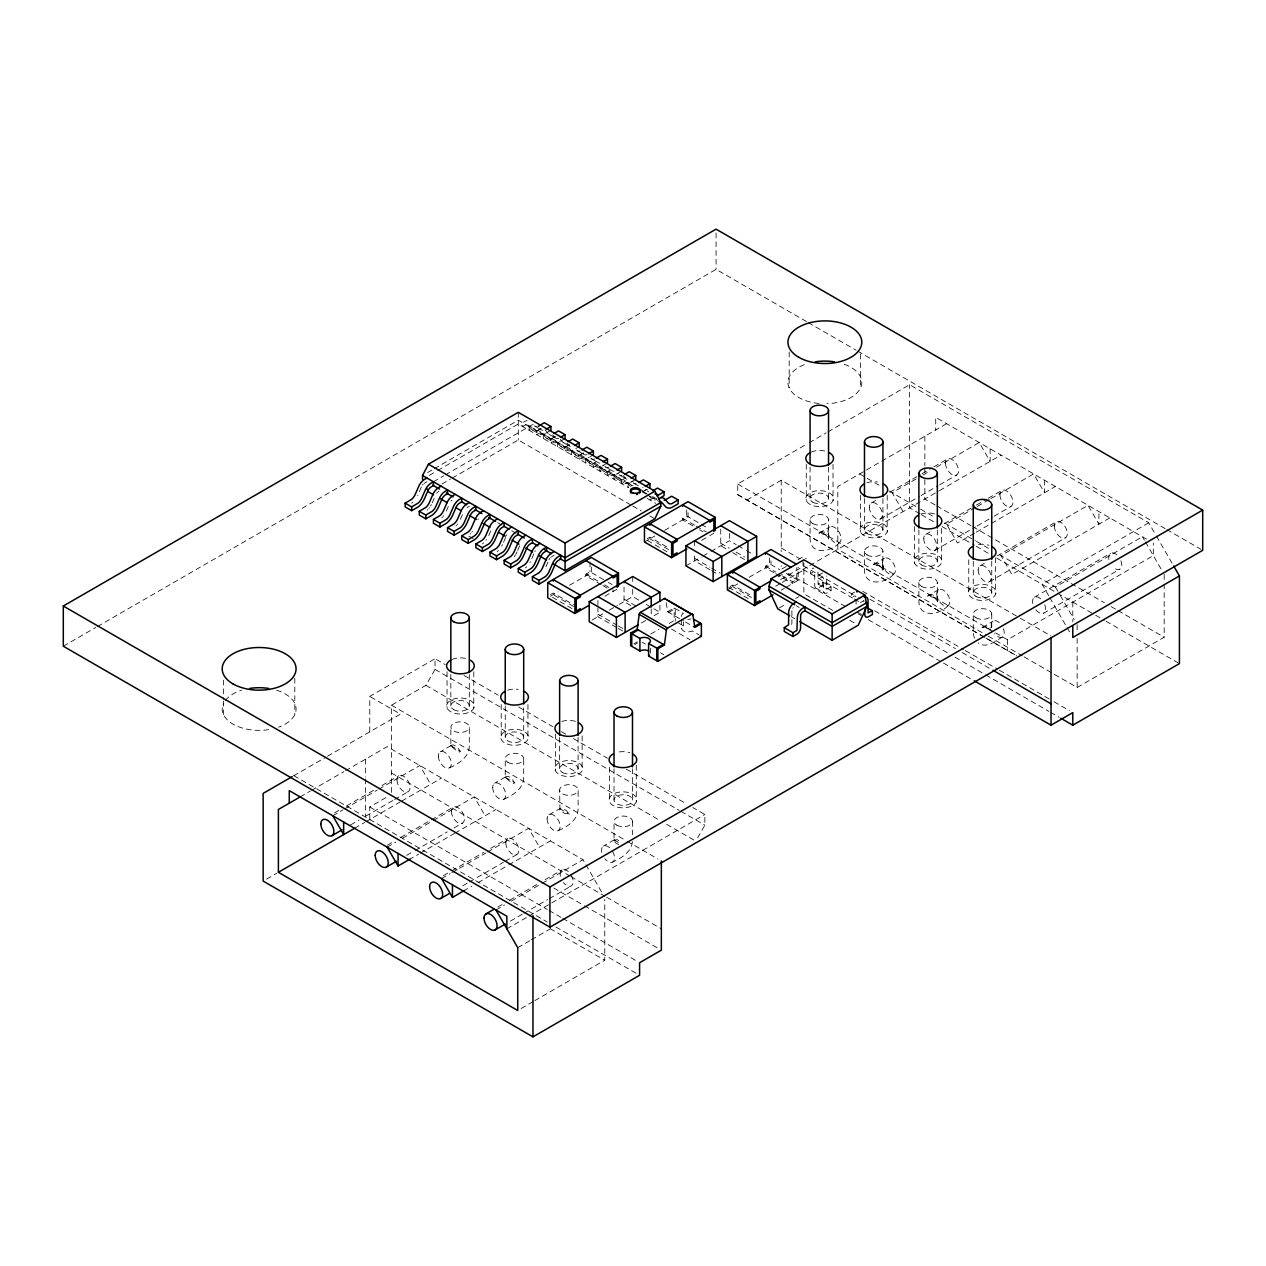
<?xml version="1.0" encoding="UTF-8"?>
<svg xmlns="http://www.w3.org/2000/svg" width="1266" height="1266" viewBox="0 0 1266 1266"><rect width="100%" height="100%" fill="white"/><g stroke="black" fill="none" stroke-linecap="round" stroke-linejoin="round"><path stroke-width="0.75" stroke-dasharray="5 3.75" d="M450.838 745.99C455.143 740.04 469.053 762.227 450.838 745.848L450.838 727.19M505.229 777.403C509.992 771.358 522.811 793.766 505.245 777.261L505.245 758.587M549.017 814.671L561.075 808.072L565.997 810.193L569.336 814.133L564.256 813.215L559.952 810.018L559.635 790M618.647 844.628L615.276 842.681L614.026 840.213L614.026 821.397M828.486 538.905C831.999 528.27 807.613 532.163 825.843 534.616C832.664 544.158 823.85 529.378 818.833 533.334M882.877 570.301C886.406 559.683 862.004 563.576 880.234 566.013C887.07 575.555 878.24 560.775 873.239 564.731M937.283 601.714C940.796 591.095 916.41 594.973 934.625 597.425C941.461 606.968 932.646 592.187 927.63 596.144M632.43 841.637C631.56 852.176 621.242 858.19 612.649 862.067M559.619 808.8L559.857 808.388M614.026 840.213L617.017 839.643L620.387 841.605M421.325 487.078L418.017 494.753A13.34 7.707 -60 0 1 417.638 495.576M432.165 502.919L434.143 498.313M446.297 511.084L448.291 506.479M460.444 519.25L462.438 514.645M488.739 535.581L491.382 529.441M503.536 542.212L505.53 537.607M517.683 550.378L520.342 544.238M531.831 558.543L533.809 553.938M545.962 566.709L547.956 562.104M391.526 792.453L391.526 705.209L425.914 685.349L435.045 669.398L435.045 658.716L445.3 664.634M697.55 837.934L704.861 825.179L704.861 814.497L692.898 807.597M505.118 777.292L514.945 782.736M990.503 629.946C981.91 623.932 976.355 632.003 993.114 621.084M982.02 627.54L987.116 625.974L990.503 627.92M451.076 745.579L440.22 751.846M505.356 777.071L494.626 783.258M614.263 839.801L603.423 846.068M63.3 646.214L95.773 627.477M97.482 626.496L716.065 269.357L806.569 321.596M427.591 472.582L432.655 469.654M434.349 468.673L518.285 420.217L631.734 485.733M429.285 475.367L436.042 471.474M437.72 470.493L518.285 423.999L628.553 487.663M426.895 481.776L424.711 483.042A5.744 3.323 -60 0 0 424.047 483.485M433.415 481.776L443.67 475.858M445.379 474.877L531.926 424.933A10.365 5.982 -60 0 1 533.113 424.474M441.992 484.008L450.474 479.102M452.168 478.121L518.285 439.951L630.99 505.039M541.12 428.383L536.768 430.899L536.768 434.665L538.952 433.415A5.744 3.323 -60 0 1 542.323 433.558L545.646 437.387A13.34 7.707 -60 0 0 552.008 438.447L558.528 442.214A13.34 7.707 -60 0 1 552.166 441.154L548.858 437.324A5.744 3.323 -60 0 0 545.472 437.181L543.304 438.432L543.304 434.665L550.916 430.282M555.268 436.548L550.916 439.065L550.916 442.831L553.084 441.581A5.744 3.323 -60 0 1 556.47 441.723L559.794 445.553A13.34 7.707 -60 0 0 566.139 446.597L572.675 450.38A13.34 7.707 -60 0 1 566.313 449.319L563.006 445.49A5.744 3.323 -60 0 0 559.619 445.347L557.436 446.597L557.436 442.831L565.063 438.447M569.415 444.714L565.063 447.23L565.063 450.997L567.231 449.746A5.744 3.323 -60 0 1 570.618 449.889L573.925 453.719A13.34 7.707 -60 0 0 580.287 454.763L586.823 458.545A13.34 7.707 -60 0 1 580.461 457.485L577.138 453.655A5.744 3.323 -60 0 0 573.767 453.513L571.583 454.763L571.583 450.997L577.565 447.547M467.138 507.539L469.322 506.273M583.547 452.88L579.195 455.396L579.195 459.162L581.379 457.912A5.744 3.323 -60 0 1 584.765 458.055L588.073 461.884A13.34 7.707 -60 0 0 594.434 462.929L600.954 466.711A13.34 7.707 -60 0 1 594.609 465.651L591.285 461.821A5.744 3.323 -60 0 0 587.899 461.679L585.731 462.929L585.731 459.162L591.713 455.713M607.49 462.929L599.878 467.328L599.878 471.094L602.046 469.844A5.744 3.323 -60 0 1 605.433 469.987L608.74 473.816A13.34 7.707 -60 0 0 615.102 474.877L608.582 471.094A13.34 7.707 -60 0 1 602.22 470.05L598.897 466.22A5.744 3.323 -60 0 0 595.526 466.078L593.343 467.328L593.343 463.562L596.128 461.979A10.365 5.982 -60 0 1 596.713 461.726M621.638 471.094L614.01 475.494L614.01 479.26L616.194 478.01A5.744 3.323 -60 0 1 619.58 478.152L622.888 481.982A13.34 7.707 -60 0 0 629.249 483.042L622.714 479.26A13.34 7.707 -60 0 1 616.368 478.216L613.045 474.386A5.744 3.323 -60 0 0 609.658 474.244L607.49 475.494L607.49 471.727L610.259 470.145A10.365 5.982 -60 0 1 610.861 469.892M635.769 479.26L628.158 483.659L628.158 487.426M642.305 491.825L649.917 487.426M552.008 556.518L554.176 555.268M649.917 499.991L652.101 498.741A5.744 3.323 -60 0 1 655.471 498.883M369.767 731.843L369.767 696.411L435.045 658.716M984.22 637.099L737.714 494.658L737.714 483.976L807.486 443.686M809.196 442.704L826.207 432.877M827.917 431.896L909.605 384.737L1148.737 522.795L1155.447 534.426M550.473 594.577L553.195 592.994L573.561 604.752M601.16 584.623L585.889 575.808L585.889 574.115L589.972 571.757L606.952 581.553M647.179 538.73L649.901 537.164L668.575 547.941M692.787 525.849L682.611 519.962L682.611 518.285L686.694 515.927L708.754 528.666M550.473 596.254L558.1 591.855M569.542 585.24L591.349 572.659L591.349 566.978M644.457 541.99L654.807 536.009M664.618 530.343L688.055 516.813L688.055 511.132M746.861 500.054L781.233 480.21L1018.592 617.254M293.617 775.805L325.995 757.115M327.467 756.261L400.452 714.119L369.767 696.411M604.863 596.207L618.488 588.342M701.586 540.36L708.121 536.578M709.767 535.645L713.85 533.287M592.108 620.055L602.806 613.868M609.342 610.101L617.491 605.385M619.121 604.452L632.731 596.602L639.52 600.527M685.935 565.886L701.158 557.087M702.788 556.154L709.324 552.387M710.954 551.438L729.453 540.756L736.242 544.681M300.137 796.9L310.392 790.997M311.452 790.38L343.877 771.659M345.586 770.678L387.174 746.655L583.009 859.725L602.79 893.986M946.604 423.683L837.807 486.492L837.807 549.302L986.546 635.184M641.435 622.983L646.325 620.15M654.126 615.656L659.934 612.301L659.934 604.99M666.217 602.679L667.657 611.731L674.177 607.965L683.418 613.314A6.156 3.561 0 0 0 681.836 616.732M668.733 612.364L675.269 608.598L675.269 621.163M334.572 812.851L339.652 809.923M346.425 806.015L375.195 789.398M381.952 785.49L398.885 775.726M819.197 533.049L829.926 526.862M871.261 502.998L876.341 500.07M889.887 492.252L920.35 474.655M922.044 473.674L932.187 467.819M933.881 466.837L947.427 459.02M332.784 815.747L343.023 809.844M344.732 808.847L377.157 790.126M378.866 789.145L419.821 765.503L430.693 784.35M916.093 478.975L892.198 492.775L903.085 511.622M922.914 475.035L929.75 471.094M936.571 467.154L979.235 442.53L990.123 461.362L990.123 448.797M730.086 586.601L732.808 585.019L751.482 595.795M774.001 572.723L765.503 567.833L765.503 566.139L769.601 563.781L779.777 569.668M634.013 643.729L637.352 641.783M650.74 634.06L659.111 629.234M669.16 623.426L674.177 620.53L674.177 607.965M727.364 589.845L737.714 583.879M749.155 577.264L770.962 564.683L770.962 560.885M634.646 644.616L637.558 642.938M369.767 819.513L369.767 806.964L388.187 796.33M786.249 566.503L781.233 569.399L781.233 565.807M797.976 559.746L802.992 556.834L806.41 558.812M777.957 576.853L782.847 574.02M350.571 824.926L359.038 820.052M365.811 816.143L392.887 800.508M394.581 799.526L408.111 791.709M449.462 767.845C458.434 763.999 469.164 757.258 469.306 746.196L469.306 727.19A9.226 5.333 0 0 0 455.459 722.57A9.226 5.333 0 0 0 455.459 731.795A9.226 5.333 0 0 0 469.306 727.19M839.152 542.845C831.319 552.182 810.414 555.505 810.082 538.794L810.082 519.788M880.503 518.981L919.417 496.509M921.11 495.528L938.043 485.764M939.736 484.783L956.653 475.019M780.647 579.543L803.863 566.139L856.085 596.286M266.54 879.126L276.7 873.255M354.543 828.312L364.703 822.457M365.842 821.792L399.977 802.074M401.686 801.093L441.581 778.068M802.992 560.427L802.992 569.399L808.072 566.472M809.765 565.491L938.913 490.923M939.562 490.559L1000.995 455.08M775.678 586.174L780.647 583.31M782.309 582.344L803.863 569.906M782.483 575.935L792.658 581.822L796.757 579.464L796.757 567.674M781.217 590.114L784.493 588.231M786.123 587.282L798.118 580.35L798.118 567.105M822.678 573.071A7.707 4.447 -60 0 0 821.982 573.308L819.086 574.922L819.086 578.704L821.27 577.438A3.07 1.772 -60 0 1 823.438 578.704L823.438 590.636A5.38 3.102 -60 0 0 827.252 592.836L831.066 590.636L831.066 586.87L822.362 581.838L818.121 584.037L817.963 570.998M779.381 607.902L785.917 604.135M795.697 598.486L798.973 596.602M831.066 590.636L822.362 585.604L818.548 587.804A5.38 3.102 -60 0 1 814.734 585.604L814.734 573.672A3.07 1.772 -60 0 0 812.566 572.422L810.382 573.672L810.382 569.906L813.278 568.276A7.707 4.447 -60 0 1 813.975 568.038M831.066 586.87L826.761 588.959L826.666 576.014M387.285 845.229L394.043 841.32M400.816 837.412L429.585 820.811M431.279 819.83L453.275 807.122M873.587 564.462L884.317 558.274M925.668 534.394L930.747 531.467M944.278 523.649L974.741 506.068M976.434 505.087L986.594 499.231M988.287 498.25L1001.817 490.433M387.174 847.16L395.72 842.222M402.541 838.282L431.548 821.539M433.257 820.558L474.212 796.9L485.1 815.747M975.611 507.429L946.604 524.171L957.476 543.019L975.184 532.796M977.32 506.447L989.268 499.548M990.977 498.567L1033.642 473.927L1044.513 492.775L1044.513 480.21M406.671 855.357L413.428 851.448M415.121 850.483L447.278 831.904M454.051 827.996L462.517 823.122M503.852 799.242C512.841 795.412 523.57 788.655 523.697 777.609L523.697 758.587M893.559 574.258C885.709 583.594 864.805 586.918 864.472 570.206L864.472 551.185M934.894 550.394L975.516 526.941M977.21 525.96L992.433 517.161M994.127 516.196L1011.043 506.416M408.934 859.725L418.54 854.17M420.249 853.189L454.383 833.487M455.016 833.123L495.971 809.465M976.244 532.179L1055.385 486.492M860.437 602.569L862.605 601.303A3.07 1.772 -60 0 1 864.156 601.16L858.348 597.805M443.369 875.661L450.142 871.752M451.835 870.771L483.992 852.208M490.749 848.299L507.682 838.535M938.723 589.671L927.883 595.922M980.058 565.807L986.831 561.898M996.991 556.027L1056.224 521.829M441.581 878.557L450.11 873.635M451.82 872.654L485.954 852.952M487.647 851.955L528.618 828.312L539.49 847.16M462.755 885.789L467.834 882.861M469.528 881.88L503.377 862.336M505.055 861.355L516.908 854.518M558.243 830.654C567.231 826.825 577.961 820.067 578.103 809.021L578.103 790A9.226 5.333 0 0 0 564.256 785.379A9.226 5.333 0 0 0 564.256 794.621A9.226 5.333 0 0 0 578.103 790M947.949 605.67C940.116 614.991 919.211 618.314 918.879 601.619L918.879 582.597M989.3 581.79L1065.45 537.828M463.34 891.122L471.87 886.2M478.057 882.624L507.713 865.501M508.774 864.884L550.378 840.877M1109.791 517.905L1011.882 574.432L1000.995 555.584L1088.032 505.34L1098.904 524.171L1098.904 511.622M1148.737 522.795L1042.124 584.354L1048.834 595.97M497.76 907.073L502.839 904.13M509.612 900.221L538.382 883.621M545.155 879.712L562.072 869.932M1034.464 597.204L1110.614 553.242M495.971 909.969L504.501 905.048M511.337 901.107L540.345 884.348M542.054 883.367L583.009 859.725M999.19 554.54L1055.385 586.997L1142.423 536.737L1144.401 540.171M510.388 921.11L522.225 914.258M523.918 913.292L547.608 899.604M549.302 898.638L571.298 885.931M1003.384 628.569A9.226 5.333 60 0 1 1002.356 637.067C995.709 640.944 986.167 648.967 978.207 642.97M1035.81 609.848A9.226 5.333 60 0 0 1043.69 613.203L1119.84 569.225M506.859 928.817L527.336 916.995M529.046 915.998L704.861 814.497M995.567 632.858L1007.53 639.757L1153.31 555.584L1153.31 543.019M517.731 947.648L529.679 940.765M531.388 939.768L550.156 928.928M521.149 1008.496L533.097 1001.596M534.806 1000.615L604.768 960.214L604.768 899.366M1024.147 656.896L1077.144 687.485L1164.182 637.241L1164.182 584.243M539.015 429.601L539.553 429.332A10.365 5.982 -60 0 1 540.724 428.873M545.535 433.383L546.073 433.099A10.365 5.982 -60 0 1 547.26 432.64M553.163 437.767L553.685 437.498A10.365 5.982 -60 0 1 555.457 436.897M559.683 441.549L560.221 441.264A10.365 5.982 -60 0 1 561.977 440.663M567.295 445.933L567.833 445.648A10.365 5.982 -60 0 1 569.589 445.062M581.442 454.098L581.98 453.814A10.365 5.982 -60 0 1 583.737 453.228M587.978 457.865L588.5 457.596A10.365 5.982 -60 0 1 589.101 457.327M602.11 466.03L602.648 465.761A10.365 5.982 -60 0 1 603.835 465.302M616.257 474.196L616.795 473.927A10.365 5.982 -60 0 1 618.552 473.326M630.405 482.362L630.927 482.093A10.365 5.982 -60 0 1 633.253 481.412M644.552 490.528L645.074 490.259A10.365 5.982 -60 0 1 647.401 489.578M854.613 592.156L851.733 593.77L851.733 597.536L853.901 596.286A3.07 1.772 -60 0 1 855.911 596.682M982.274 627.335L985.375 626.986L989.965 630.246M587.139 454.589L586.918 454.668A8.72 5.032 -60 0 1 583.42 454.083L583.151 453.798M594.751 458.988L594.529 459.067A8.72 5.032 -60 0 1 591.048 458.482L590.763 458.197M608.899 467.154L608.677 467.233A8.72 5.032 -60 0 1 605.18 466.648L604.911 466.363M818.168 584.069L826.825 589.054M808.262 322.593L856.085 350.191M857.794 351.173L1165.131 528.618M1166.841 529.599L1200.991 549.317M1146.505 539.094L935.716 417.4L935.716 429.965M935.099 504.976L924.845 499.057L924.845 477.456M936.808 505.957L971.006 525.707M972.715 526.688L1104.348 602.695M1111.184 606.636L1116.311 609.611M1118.02 610.592L1164.182 637.241M859.567 473.927L879.997 485.733M888.938 490.892L919.163 508.346M920.493 509.106L935.178 517.588M944.705 523.08L975.358 540.788M976.513 541.452L989.569 548.985M919.86 513.759L909.605 507.856L909.605 384.737M921.569 514.756L935.226 522.636M942.046 526.577L974.503 545.314M976.213 546.295L989.87 554.192M996.706 558.132L1094.03 614.327M1095.739 615.308L1104.284 620.245M1105.993 621.226L1179.421 663.621M1020.301 618.235L1051.033 635.991M737.714 483.976L993.857 631.861M988.255 636.165L1022.437 655.899M737.714 494.658L1015.142 654.933M985.929 638.08L1016.661 655.835M862.763 591.349L963.505 649.521M965.214 650.502L997.655 669.239M999.365 670.22L1052.315 700.778M1054.008 701.775L1069.39 710.637M781.233 548.051L800.017 558.892M870.027 599.309L955.419 648.603M962.239 652.56L991.278 669.318M802.992 569.399L852.509 597.995M854.218 598.976L861.054 602.933M874.711 610.813L948.139 653.209M954.975 657.149L983.998 673.908M985.708 674.889L1048.897 711.381M1050.606 712.362L1059.136 717.284M815.858 588.073L824.562 593.105M857.193 611.937L861.545 614.453M535.027 426.231L541.563 429.997M549.175 434.396L555.695 438.163M563.323 442.562L569.842 446.328M577.454 450.728L583.99 454.494M591.602 458.893L598.122 462.66M605.749 467.059L612.269 470.825M619.881 475.225L626.417 478.991M634.029 483.39L640.564 487.157M788.069 573.356L846.115 606.873M858.079 613.773L861.497 615.735M868.318 619.691L941.746 662.086M943.455 663.067L972.494 679.826M737.951 545.662L744.74 549.586M746.449 550.568L753.238 554.492M786.233 573.498L798.118 580.35M638.491 488.375L643.397 491.208A13.34 7.707 -60 0 1 642.748 491.43M652.639 496.541L657.529 499.374M527.78 425.028L534.299 428.794M541.911 433.194L548.447 436.96M556.059 441.359L562.595 445.126M570.206 449.525L576.726 453.291M584.354 457.691L590.874 461.457M598.486 465.856L605.021 469.623M612.633 474.022L619.153 477.788M626.781 482.188L633.301 485.954M642.558 491.287L647.448 494.12M641.989 491.651L648.825 495.592M649.917 496.225L660.805 502.507M532.733 430.234L539.269 434.016M546.88 438.4L553.416 442.182M561.028 446.566L567.548 450.332M575.175 454.731L581.695 458.498M589.307 462.897L595.843 466.663M603.455 471.063L609.975 474.829M617.602 479.228L624.122 482.995M682.611 518.285L694.496 525.137M696.189 526.118L706.365 532.005M765.503 566.139L775.694 572.026M647.227 498.44L655.709 503.33M699.576 529.758L702.978 531.72M775.694 573.704L792.658 583.499L792.658 581.822M720.75 543.272L729.248 548.178M736.037 552.103L744.535 557.008M725.845 548.732L720.75 545.788L720.75 527.637M732.634 552.656L744.535 559.525M832.759 610.449L803.863 593.77L803.863 562.974M849.755 620.277L854.851 623.22M632.699 506.02L641.245 510.958M649.774 515.879L654.902 518.838M796.251 605.702L799.147 607.379M694.638 558.353L709.925 567.184M711.634 568.165L720.132 573.071M709.925 569.7L694.638 560.854L694.638 554.445M711.634 570.681L718.423 574.606M791.345 616.7L794.747 618.663M668.575 549.618L649.901 538.841L649.901 537.164M751.482 597.489L732.808 586.712L732.808 585.019M647.512 540.503L667.878 552.261M728.725 587.377L750.785 600.116M667.657 611.731L683.751 621.036M685.428 622.002L693.768 626.812M608.313 582.455L612.048 584.496M646.325 604.452L659.934 612.301M678.529 623.046L683.418 625.863A6.156 3.561 0 0 0 683.418 630.895A6.156 3.561 0 0 0 692.122 630.895L698.658 634.662M497.601 522.605L502.507 525.437M511.749 530.77L516.639 533.603M585.889 574.115L597.774 580.983M604.562 584.892L611.351 588.817M602.869 585.604L607.949 588.548M624.027 599.119L637.621 606.968M630.832 605.544L624.027 601.619L624.027 581.521M671.566 629.075L689.923 639.662M473.12 538.62L468.23 535.803A13.34 7.707 -60 0 0 469.496 534.727M597.916 614.184L616.605 624.977M618.314 625.958L625.119 629.882M616.605 627.493L597.916 616.7L597.916 608.329M618.314 628.474L625.119 632.399M642.115 642.226L645.454 644.141M660.472 652.813L663.811 654.744M573.561 606.446L553.195 594.688L553.195 592.994M552.498 597.315L576.252 611.035M464.084 675.474L498.234 695.192M518.728 707.029L552.878 726.747M561.408 731.685L566.535 734.628M573.371 738.584L607.522 758.302M626.306 769.142L686.077 803.641M435.045 669.398L679.241 810.382M680.95 811.364L704.861 825.179M425.914 685.349L659.855 820.415M666.691 824.372L694.005 840.133M391.526 705.209L625.483 840.276M627.192 841.257L657.924 858.997M450.838 745.721L460.539 751.324M559.635 808.531L569.336 814.133M614.026 839.944L620.878 843.9M391.526 773.035L569.13 875.566M570.839 876.563L604.99 896.281M606.699 897.262L661.343 928.817M553.764 888.052L582.787 904.81M584.496 905.807L657.924 948.202M369.767 806.964L547.371 909.494M549.08 910.476L561.028 917.375M562.737 918.372L637.874 961.749M293.839 775.678L547.371 922.059M555.901 926.981L639.583 975.295M550.061 928.627L604.768 960.214M647.337 490.86L647.606 491.145A8.72 5.032 -60 0 0 648.825 491.825M633.19 482.694L633.475 482.979A8.72 5.032 -60 0 0 636.149 483.739M611.431 470.129L611.715 470.414A8.72 5.032 -60 0 0 614.01 471.205M597.283 461.963L597.568 462.248A8.72 5.032 -60 0 0 599.862 463.04M576.616 450.031L576.9 450.316A8.72 5.032 -60 0 0 577.771 450.87M540.709 429.301L540.993 429.585A8.72 5.032 -60 0 0 542.908 430.377M647.86 494.484L651.183 498.313A13.34 7.707 -60 0 0 656.896 499.595M623.363 475.731L625.847 478.58A8.72 5.032 -60 0 0 628.142 479.371M630.5 486.381L627.192 482.552A5.744 3.323 -60 0 0 623.806 482.409L621.638 483.659L621.638 479.893L624.407 478.311A10.365 5.982 -60 0 1 625.594 477.868M566.788 443.068L569.289 445.917A8.72 5.032 -60 0 0 572.77 446.502M560.252 439.302L562.753 442.15A8.72 5.032 -60 0 0 565.047 442.942M552.641 434.903L555.141 437.751A8.72 5.032 -60 0 0 555.41 437.973M545.013 429.854L548.605 433.985A8.72 5.032 -60 0 0 550.52 434.776M1156.412 536.088L1172.712 564.32M1145.398 541.88L1161.223 569.289M1055.385 586.997L1059.341 593.849M1060.338 595.558L1074.185 619.533M1049.783 597.631L1066.083 625.863M1067.048 627.525L1069.928 632.509M974.329 638.222L973.269 633.016L973.269 613.994M937.331 601.255L937.331 582.597M882.94 569.858L882.94 551.185M828.55 538.572L828.534 519.788M1164.182 574.432L1164.182 582.281M1077.144 624.676L1077.144 630.563M1077.144 638.412L1077.144 687.485M1072.793 602.062L1072.793 621.748M1007.53 639.757L1007.53 650.423M995.535 557.831L995.535 594.514A13.847 7.992 0 0 1 972.367 598.09A13.847 7.992 0 0 1 978.571 584.718A13.847 7.992 0 0 1 995.535 594.514M991.737 561.376L991.737 592.646M991.737 613.994L991.737 632.541M973.269 561.376L973.269 592.646M968.775 559.746L968.775 594.514M941.366 528.476L941.366 563.243A13.847 7.992 0 0 1 918.198 566.82A13.847 7.992 0 0 1 924.417 553.448A13.847 7.992 0 0 1 941.366 563.243M937.331 529.963L937.331 561.234M924.845 436.248L924.845 465.682M924.845 467.645L924.845 475.494M918.879 529.963L918.879 561.234M914.622 526.561L914.622 563.243M887.197 495.275L887.197 531.957A13.847 7.992 0 0 1 864.029 535.55A13.847 7.992 0 0 1 870.233 522.178A13.847 7.992 0 0 1 887.197 531.957M882.94 498.567L882.94 529.837M864.472 498.567L864.472 529.837M860.532 353.926L860.532 387.934M860.437 495.275L860.437 531.957M856.085 599.245L856.085 606.066M833.028 464.321L833.028 500.703A13.847 7.992 0 0 1 809.86 504.279A13.847 7.992 0 0 1 816.079 490.907A13.847 7.992 0 0 1 833.028 500.703M828.534 467.154L828.534 498.424M822.362 581.838L822.362 585.604M810.082 467.154L810.082 498.424M806.284 464.321L806.284 500.703M791.899 610.734L791.899 622.666A5.38 3.102 -60 0 1 791.108 625.8M789.193 352.011L789.193 387.934M781.233 480.21L781.233 551.565M769.601 557.895L769.601 563.781M729.453 533.445L729.453 540.756M716.065 232.976L716.065 269.357M694.638 540.756L694.638 546.627M686.694 510.024L686.694 515.927M683.418 622.286L683.418 625.863M681.63 619.406L681.63 628.379M651.23 608.946L651.23 614.817M650.408 648.129L650.408 653.509M636.292 765.234L636.292 801.916A13.847 7.992 0 0 1 613.124 805.493A13.847 7.992 0 0 1 619.327 792.12A13.847 7.992 0 0 1 636.292 801.916M632.731 576.505L632.731 581.98M632.731 589.291L632.731 596.602M632.494 768.779L632.494 800.049A9.226 5.333 0 0 1 618.647 804.67A9.226 5.333 0 0 1 618.647 795.428A9.226 5.333 0 0 1 632.494 800.049M632.494 821.397L632.494 834.721M614.026 768.779L614.026 800.049M613.045 589.798L613.045 591.475M609.532 767.149L609.532 801.916M597.916 600.511L597.916 606.367M589.972 561.946L589.972 571.757M582.138 735.878L582.138 770.646A13.847 7.992 0 0 1 558.971 774.238A13.847 7.992 0 0 1 565.174 760.85A13.847 7.992 0 0 1 582.138 770.646M578.103 737.382L578.103 768.636M559.635 737.382L559.635 768.636M555.378 733.964L555.378 770.646M529.156 426.5L529.156 430.282L531.324 429.016A5.744 3.323 -60 0 1 534.711 429.158L538.034 432.988A13.34 7.707 -60 0 0 544.38 434.048L537.86 430.282A13.34 7.707 -60 0 1 531.498 429.221L528.191 425.392A5.744 3.323 -60 0 0 524.804 425.249L522.621 426.5L522.621 422.733L525.406 421.167A10.365 5.982 -60 0 1 527.162 420.565M527.954 704.608L527.954 739.36A13.847 7.992 0 0 1 504.786 742.952A13.847 7.992 0 0 1 510.989 729.58A13.847 7.992 0 0 1 527.954 739.36M523.697 707.916L523.697 737.239A9.226 5.333 0 0 1 509.85 741.844A9.226 5.333 0 0 1 509.85 732.618A9.226 5.333 0 0 1 523.697 737.239M518.285 412.32L518.285 439.951M505.245 705.969L505.245 737.239M501.209 704.608L501.209 739.36M473.8 671.724L473.8 708.105A13.847 7.992 0 0 1 450.633 711.682A13.847 7.992 0 0 1 456.836 698.31A13.847 7.992 0 0 1 473.8 708.105M469.306 674.556L469.306 705.827M450.838 674.556L450.838 705.827M447.04 671.724L447.04 708.105M365.415 759.22L365.415 776.881M365.415 778.843L365.415 816.143M294.804 678.18L294.804 714.546M223.465 680.095L223.465 699.687M223.465 701.158L223.465 714.546M451.962 659.507A13.847 7.992 0 0 1 467.344 658.906M507.65 690.176A13.847 7.992 0 0 1 518.158 689.369M561.835 721.462A13.847 7.992 0 0 1 575.682 721.462M619.327 751.925A13.847 7.992 0 0 1 629.835 752.716M978.571 544.522A13.847 7.992 0 0 1 989.078 545.314M921.078 514.043A13.847 7.992 0 0 1 934.925 514.043M866.893 482.773A13.847 7.992 0 0 1 877.401 481.966M811.205 452.089A13.847 7.992 0 0 1 826.587 451.503M844.264 364.276A36.92 21.316 0 0 1 860.643 387.681A36.92 21.316 0 0 1 826.84 403.696M818.991 403.458A36.92 21.316 0 0 1 788.639 386.589A36.92 21.316 0 0 1 805.445 364.276M276.637 690.255A36.92 21.316 0 0 1 278.536 727.175M268.693 729.627A36.92 21.316 0 0 1 223.465 703.516M225.253 700.557A36.92 21.316 0 0 1 241.632 690.255M1044.719 604.705A9.226 5.333 60 0 1 1043.69 613.203M1032.771 603.518A9.226 5.333 60 0 1 1040.763 598.897M1120.885 560.727A9.226 5.333 60 0 1 1120.41 568.814A9.226 5.333 60 0 1 1113.542 567.548M1108.921 559.556A9.226 5.333 60 0 1 1116.913 554.935M1002.356 637.067A9.226 5.333 60 0 1 994.475 633.712M991.42 627.382A9.226 5.333 60 0 1 999.428 622.761M571.298 875.265A9.226 5.333 60 0 1 571.868 885.52A9.226 5.333 60 0 1 563.433 882.576M560.379 876.246A9.226 5.333 60 0 1 562.721 869.663A9.226 5.333 60 0 1 569.953 873.287M612.649 851.401A9.226 5.333 60 0 1 613.203 861.64A9.226 5.333 60 0 1 604.768 858.712M601.73 852.382A9.226 5.333 60 0 1 609.721 847.761M792.738 608.25A3.07 1.772 -60 0 1 793.244 607.633M477.899 519.74A5.744 3.323 -60 0 1 478.311 518.902M472.376 531.388A13.34 7.707 -60 0 1 471.838 532.131M470.699 533.492A13.34 7.707 -60 0 1 470.113 534.141M457.691 523.966A13.34 7.707 -60 0 1 457.137 524.662M456.567 525.327A13.34 7.707 -60 0 1 455.966 525.976M579.986 450.997A8.72 5.032 -60 0 1 578.103 450.997M486.508 539.553A13.34 7.707 -60 0 1 485.986 540.297M483.644 542.892A13.34 7.707 -60 0 1 482.378 543.969M443.543 515.8A13.34 7.707 -60 0 1 442.989 516.496M442.42 517.161A13.34 7.707 -60 0 1 441.818 517.81M451.076 501.035A5.744 3.323 -60 0 1 452.009 500.086M622.017 475.573A8.72 5.032 -60 0 1 619.327 474.813M506.384 535.645A5.744 3.323 -60 0 1 506.843 534.822M502.491 544.57A13.34 7.707 -60 0 1 501.637 546.184M498.393 550.473A13.34 7.707 -60 0 1 497.158 551.612M630.99 485.859A5.744 3.323 -60 0 1 633.063 485.812M643.081 487.442A8.72 5.032 -60 0 1 642.685 487.505M517.019 551.913A13.34 7.707 -60 0 1 515.784 554.35M515.309 555.125A13.34 7.707 -60 0 1 514.265 556.613M549.033 559.73A5.744 3.323 -60 0 1 549.792 558.543M550.694 557.531A5.744 3.323 -60 0 1 551.343 556.977M534.885 551.565A5.744 3.323 -60 0 1 535.376 550.757M530.375 561.708A13.34 7.707 -60 0 1 529.932 562.515M526.672 566.804A13.34 7.707 -60 0 1 525.437 567.943M431.374 504.548A13.34 7.707 -60 0 1 430.44 506.131M429.411 507.634A13.34 7.707 -60 0 1 428.858 508.331M427.671 509.644A13.34 7.707 -60 0 1 427.069 510.23M436.659 493.218A5.744 3.323 -60 0 1 437.545 492.205M438.194 491.651A5.744 3.323 -60 0 1 438.859 491.208M412.922 502.064A13.34 7.707 -60 0 1 411.656 503.14M422.512 485.052A5.744 3.323 -60 0 1 423.097 484.356M536.388 426.61A8.72 5.032 -60 0 1 534.474 425.819M558.638 438.337A8.72 5.032 -60 0 1 556.011 438.321M690.856 618.9A6.156 3.561 0 0 1 687.77 619.375M869.362 507.223A9.226 5.333 60 0 0 879.142 519.408A9.226 5.333 60 0 0 879.142 506.353A9.226 5.333 60 0 0 869.362 507.223M945.512 463.245A9.226 5.333 60 0 0 955.308 475.43A9.226 5.333 60 0 0 955.308 462.375A9.226 5.333 60 0 0 945.512 463.245M812.788 502.191A9.226 5.333 0 0 0 828.233 499.801A9.226 5.333 0 0 0 816.918 493.281A9.226 5.333 0 0 0 812.788 502.191M812.788 523.554A9.226 5.333 0 0 0 828.233 521.165A9.226 5.333 0 0 0 816.918 514.629A9.226 5.333 0 0 0 812.788 523.554M828.011 531.087A9.226 5.333 60 0 0 837.807 543.272A9.226 5.333 60 0 0 837.807 530.217A9.226 5.333 60 0 0 828.011 531.087M975.975 596.413A9.226 5.333 0 0 0 991.42 594.023A9.226 5.333 0 0 0 980.106 587.487A9.226 5.333 0 0 0 975.975 596.413M975.975 617.761A9.226 5.333 0 0 0 991.42 615.371A9.226 5.333 0 0 0 980.106 608.851A9.226 5.333 0 0 0 975.975 617.761M978.143 570.032A9.226 5.333 60 0 0 987.939 582.218A9.226 5.333 60 0 0 987.939 569.162A9.226 5.333 60 0 0 978.143 570.032M1054.309 526.07A9.226 5.333 60 0 0 1064.089 538.24A9.226 5.333 60 0 0 1064.089 525.184A9.226 5.333 60 0 0 1054.309 526.07M921.569 565A9.226 5.333 0 0 0 937.014 562.61A9.226 5.333 0 0 0 925.715 556.091A9.226 5.333 0 0 0 921.569 565M921.569 586.364A9.226 5.333 0 0 0 937.014 583.974A9.226 5.333 0 0 0 925.715 577.438A9.226 5.333 0 0 0 921.569 586.364M936.808 593.896A9.226 5.333 60 0 0 946.604 606.082A9.226 5.333 60 0 0 946.604 593.026A9.226 5.333 60 0 0 936.808 593.896M923.753 538.62A9.226 5.333 60 0 0 933.548 550.805A9.226 5.333 60 0 0 933.548 537.749A9.226 5.333 60 0 0 923.753 538.62M999.903 494.658A9.226 5.333 60 0 0 1009.698 506.843A9.226 5.333 60 0 0 1009.698 493.787A9.226 5.333 60 0 0 999.903 494.658M867.178 533.603A9.226 5.333 0 0 0 882.624 531.214A9.226 5.333 0 0 0 871.325 524.678A9.226 5.333 0 0 0 867.178 533.603M867.178 554.951A9.226 5.333 0 0 0 882.624 552.562A9.226 5.333 0 0 0 871.325 546.042A9.226 5.333 0 0 0 867.178 554.951M882.418 562.5A9.226 5.333 60 0 0 892.198 574.669A9.226 5.333 60 0 0 892.198 561.613A9.226 5.333 60 0 0 882.418 562.5M616.732 825.179A9.226 5.333 0 0 0 632.177 822.789A9.226 5.333 0 0 0 620.878 816.253A9.226 5.333 0 0 0 616.732 825.179M396.97 779.951A9.226 5.333 60 0 0 406.766 792.136A9.226 5.333 60 0 0 406.766 779.081A9.226 5.333 60 0 0 396.97 779.951M453.545 709.593A9.226 5.333 0 0 0 468.99 707.203A9.226 5.333 0 0 0 457.675 700.684A9.226 5.333 0 0 0 453.545 709.593M438.321 756.087A9.226 5.333 60 0 0 448.101 768.256A9.226 5.333 60 0 0 448.101 755.201A9.226 5.333 60 0 0 438.321 756.087M451.361 811.348A9.226 5.333 60 0 0 461.156 823.533A9.226 5.333 60 0 0 461.156 810.477A9.226 5.333 60 0 0 451.361 811.348M507.935 762.354A9.226 5.333 0 0 0 523.38 759.964A9.226 5.333 0 0 0 512.081 753.444A9.226 5.333 0 0 0 507.935 762.354M492.711 787.484A9.226 5.333 60 0 0 502.507 799.669A9.226 5.333 60 0 0 502.507 786.613A9.226 5.333 60 0 0 492.711 787.484M505.767 842.76A9.226 5.333 60 0 0 515.563 854.946A9.226 5.333 60 0 0 515.563 841.89A9.226 5.333 60 0 0 505.767 842.76M562.341 772.402A9.226 5.333 0 0 0 577.787 770.013A9.226 5.333 0 0 0 566.472 763.493A9.226 5.333 0 0 0 562.341 772.402M547.102 818.896A9.226 5.333 60 0 0 556.898 831.066A9.226 5.333 60 0 0 556.898 818.01A9.226 5.333 60 0 0 547.102 818.896"/><path stroke-width="1.5" d="M648.619 650.993A6.156 3.561 0 0 0 639.916 650.993L630.658 645.66L630.658 633.095L637.194 629.329L639.188 614.342A1.82 1.044 -60 0 1 640.454 612.364L664.381 598.549A1.82 1.044 -60 0 1 665.647 599.055M648.619 643.46L657.861 648.793L664.381 645.027L666.391 630.041A1.82 1.044 -60 0 1 667.657 628.063L691.584 614.247A1.82 1.044 -60 0 1 692.85 614.754L694.844 627.445L701.38 623.663L701.38 636.228L657.861 661.358L648.619 656.025L648.619 643.46A6.156 3.561 0 0 0 648.619 638.428A6.156 3.561 0 0 0 639.916 638.428L630.658 633.095M789.652 615.719L777.751 608.851L769.048 590.003L769.048 586.237L771.136 578.704L803.863 559.794L864.884 595.036L866.957 606.335L858.253 625.182L832.142 640.248L799.843 621.606M422.543 479.26L422.543 475.494L428.43 464.195L518.285 412.32L654.902 491.208L660.805 502.507L660.805 506.273L654.902 518.838L565.063 570.713L553.1 563.813M63.3 606.018L716.065 229.146L1202.7 510.103L1202.7 550.314L549.935 927.171L63.3 646.214L63.3 606.018L549.935 886.975L1202.7 510.103M426.895 478.01L424.11 479.64A10.365 5.982 -60 0 0 418.967 485.796L415.058 494.769A8.72 5.032 -60 0 1 411.561 499.374L405.136 503.14L405.136 506.906L411.656 510.673L418.191 506.906A13.34 7.707 -60 0 0 424.537 498.519L427.861 490.844A5.744 3.323 -60 0 1 431.247 486.809L433.415 485.543L433.415 481.776L430.646 483.406A10.365 5.982 -60 0 0 425.487 489.562L421.578 498.535A8.72 5.032 -60 0 1 418.081 503.14L411.656 506.906L405.136 503.14M538.177 426.325L544.38 422.733L550.916 426.5L550.916 430.282M441.027 486.176L438.258 487.806A10.365 5.982 -60 0 0 433.114 493.962L429.19 502.934A8.72 5.032 -60 0 1 425.692 507.539L419.268 511.306L419.268 515.072L425.803 518.838L432.323 515.072A13.34 7.707 -60 0 0 438.685 506.685L442.008 499.01A5.744 3.323 -60 0 1 445.379 494.974L447.563 493.708L447.563 489.942L444.777 491.572A10.365 5.982 -60 0 0 439.634 497.728L435.726 506.701A8.72 5.032 -60 0 1 432.228 511.306L425.803 515.072L419.268 511.306M546.263 429.19L550.916 426.5M553.875 433.589L558.528 430.899L565.063 434.665L565.063 438.447M455.174 494.341L452.405 495.971A10.365 5.982 -60 0 0 447.246 502.127L443.337 511.1A8.72 5.032 -60 0 1 439.84 515.705L433.415 519.471L433.415 523.238L439.951 527.004L446.471 523.238A13.34 7.707 -60 0 0 452.832 514.851L456.14 507.175A5.744 3.323 -60 0 1 459.526 503.14L461.71 501.874L461.71 498.108L458.925 499.738A10.365 5.982 -60 0 0 453.782 505.894L449.857 514.866A8.72 5.032 -60 0 1 446.376 519.471L439.951 523.238L433.415 519.471M560.395 437.356L565.063 434.665M568.023 441.755L572.675 439.065L579.195 442.831L579.195 446.597M469.322 502.507L466.537 504.137A10.365 5.982 -60 0 0 461.394 510.293L457.485 519.266A8.72 5.032 -60 0 1 453.988 523.871L447.563 527.637L447.563 531.404L454.083 535.17L460.618 531.404A13.34 7.707 -60 0 0 466.98 523.016L470.287 515.341A5.744 3.323 -60 0 1 473.674 511.306L475.842 510.04L475.842 506.273L473.073 507.903A10.365 5.982 -60 0 0 467.929 514.059L464.005 523.032A8.72 5.032 -60 0 1 460.507 527.637L454.083 531.404L447.563 527.637M574.542 445.521L579.195 442.831M582.154 449.921L586.823 447.23L593.343 450.997L593.343 454.763M483.47 510.673L480.684 512.303A10.365 5.982 -60 0 0 475.541 518.459L471.617 527.431A8.72 5.032 -60 0 1 468.135 532.036L461.71 535.803L461.71 539.569L468.23 543.336L474.766 539.569A13.34 7.707 -60 0 0 481.112 531.182L484.435 523.507A5.744 3.323 -60 0 1 487.821 519.471L489.989 518.205L489.989 514.439L487.22 516.069A10.365 5.982 -60 0 0 482.061 522.225L478.152 531.198A8.72 5.032 -60 0 1 474.655 535.803L468.23 539.569L461.71 535.803M588.69 453.687L593.343 450.997M596.302 458.086L600.954 455.396L607.49 459.162L607.49 462.929M497.601 518.838L494.832 520.468A10.365 5.982 -60 0 0 489.689 526.624L485.764 535.597A8.72 5.032 -60 0 1 482.267 540.202L475.842 543.969L475.842 547.735L482.378 551.501L488.898 547.735A13.34 7.707 -60 0 0 495.259 539.348L498.582 531.673A5.744 3.323 -60 0 1 501.953 527.637L504.137 526.371L504.137 522.605L501.352 524.235A10.365 5.982 -60 0 0 496.209 530.391L492.3 539.363A8.72 5.032 -60 0 1 488.803 543.969L482.378 547.735L475.842 543.969M602.822 461.853L607.49 459.162M610.449 466.252L615.102 463.562L621.638 467.328L621.638 471.094M511.749 527.004L508.979 528.634A10.365 5.982 -60 0 0 503.821 534.79L499.912 543.763A8.72 5.032 -60 0 1 496.414 548.368L489.989 552.134L489.989 555.901L496.525 559.667L503.045 555.901A13.34 7.707 -60 0 0 509.407 547.513L512.714 539.838A5.744 3.323 -60 0 1 516.101 535.803L518.285 534.537L518.285 530.77L515.499 532.4A10.365 5.982 -60 0 0 510.356 538.556L506.432 547.529A8.72 5.032 -60 0 1 502.95 552.134L496.525 555.901L489.989 552.134M616.969 470.018L621.638 467.328M624.581 474.418L629.249 471.727L635.769 475.494L635.769 479.26M525.896 535.17L523.111 536.8A10.365 5.982 -60 0 0 517.968 542.956L514.059 551.929A8.72 5.032 -60 0 1 510.562 556.534L504.137 560.3L504.137 564.066L510.657 567.833L517.193 564.066A13.34 7.707 -60 0 0 523.538 555.679L526.862 548.004A5.744 3.323 -60 0 1 530.248 543.969L532.416 542.703L532.416 538.936L529.647 540.566A10.365 5.982 -60 0 0 524.504 546.722L520.579 555.695A8.72 5.032 -60 0 1 517.082 560.3L510.657 564.066L504.137 560.3M631.117 478.184L635.769 475.494M638.729 482.583L643.397 479.893L649.917 483.659L649.917 487.426M540.028 543.336L537.259 544.966A10.365 5.982 -60 0 0 532.116 551.121L528.191 560.094A8.72 5.032 -60 0 1 524.71 564.699L518.285 568.466L518.285 572.232L524.804 575.998L531.324 572.232A13.34 7.707 -60 0 0 537.686 563.845L541.009 556.17A5.744 3.323 -60 0 1 544.38 552.134L546.564 550.868L546.564 547.102L543.794 548.732A10.365 5.982 -60 0 0 538.636 554.888L534.727 563.861A8.72 5.032 -60 0 1 531.229 568.466L524.804 572.232L518.285 568.466M645.264 486.35L649.917 483.659M652.876 490.749L657.529 488.059L664.064 491.825L664.064 495.592L660.805 497.491M428.43 464.195L565.063 543.067L654.902 491.208M554.176 551.501L551.406 553.131A10.365 5.982 -60 0 0 546.247 559.287L542.339 568.26A8.72 5.032 -60 0 1 538.841 572.865L532.416 576.631L532.416 580.398L538.952 584.164L545.472 580.398A13.34 7.707 -60 0 0 551.834 572.01L555.141 564.335A5.744 3.323 -60 0 1 558.528 560.3L560.711 559.034L560.711 555.268L557.926 556.898A10.365 5.982 -60 0 0 552.783 563.053L548.874 572.026A8.72 5.032 -60 0 1 545.377 576.631L538.952 580.398L532.416 576.631M664.064 491.825L657.64 495.497A8.72 5.032 -60 0 1 656.832 495.671M660.805 502.507L565.063 557.784L422.543 475.494M660.805 506.273L565.063 561.55L559.968 558.607M660.235 501.969A5.744 3.323 -60 0 1 662.007 502.649L665.315 506.479A13.34 7.707 -60 0 0 671.676 507.539L678.196 503.757L678.196 499.991L671.771 503.662A8.72 5.032 -60 0 1 668.29 503.077L664.365 498.63A10.365 5.982 -60 0 0 659.222 498.424L658.684 498.693M588.516 605.639L574.891 613.504L547.735 597.837L547.735 582.677L591.349 557.499L618.488 573.182L618.488 586.443M686.868 548.858L671.613 557.673L644.457 541.99L644.457 526.846L688.055 501.668L715.211 517.351L715.211 530.596M547.735 582.677L574.891 598.359L618.488 573.182M644.457 526.846L671.613 542.513L715.211 517.351M638.175 624.866L616.415 637.431L589.212 621.717L589.212 601.619L632.731 576.505L659.934 592.203L659.934 601.334M685.935 545.788L729.453 520.658L756.641 536.357L756.641 556.47L713.122 581.585L685.935 565.886L685.935 545.788L713.122 561.487L756.641 536.357M292.13 776.659L263.154 793.386L263.154 881.073L532.97 1036.854L639.583 975.295L639.583 962.73L661.343 950.165L661.343 860.975M300.564 796.662L278.393 809.465L278.393 872.29L517.731 1010.474L517.731 947.648L495.971 909.969M589.212 601.619L616.415 617.333L659.934 592.203M773.051 594.83L754.52 605.528L727.364 589.845L727.364 574.701L770.962 549.523L796.425 564.225M638.27 629.946L631.75 633.728L631.75 646.277M727.364 574.701L754.52 590.383L771.405 580.619M331.961 835.687L342.121 829.816M663.305 644.394L656.769 648.16L656.769 660.725M693.768 626.812L700.288 623.046M278.393 872.29L354.543 828.312M796.251 601.936L793.355 603.645A7.707 4.447 -60 0 0 788.671 611.779L788.576 624.818L784.271 627.699L784.271 631.465L792.975 636.481L796.789 634.282A5.38 3.102 -60 0 0 800.603 627.699L800.603 615.751A3.07 1.772 -60 0 1 802.771 611.984L804.954 610.734L832.142 626.433L866.957 606.335M386.352 867.083L396.511 861.228M784.271 627.699L792.975 632.715L796.931 630.405L797.374 616.795A7.707 4.447 -60 0 1 802.058 608.677L804.954 606.968L804.954 610.734M771.136 578.704L832.142 613.931L864.884 595.036M387.174 847.16L398.062 866.007L410.01 859.108M866.957 602.569L832.142 622.666L769.048 586.237M864.789 609.389L864.789 614.501A5.38 3.102 -60 0 0 868.587 616.7L872.401 614.501L872.401 610.734L868.096 612.823L868.017 599.878A7.707 4.447 -60 0 0 864.013 596.935M440.758 898.496L449.208 893.606M441.581 878.557L452.453 897.404L464.4 890.504M485.922 913.91L494.373 909.02M495.148 929.893L505.308 924.038M1173.661 565.965L1179.421 575.935L1072.793 637.494L1072.793 625.689M974.203 680.807L1051.033 725.181L1072.793 712.616L1072.793 725.181L1060.845 718.281M1072.793 725.181L1179.421 663.621L1179.421 575.935M992.987 670.3L1051.033 703.817M868.049 608.218L872.401 610.734M678.196 499.991L671.676 496.225L665.251 499.88A8.72 5.032 -60 0 1 664.049 500.102M720.75 525.691L747.937 541.389L747.937 561.487M790.965 567.374L765.503 552.672L765.503 554.366M694.638 540.756L721.826 556.47L721.826 576.568M769.048 590.003L794.652 604.784M667.356 600.037L692.85 614.754M664.381 598.549L691.584 614.247M693.768 619.28L701.38 623.663M624.027 581.521L651.23 597.22L651.23 607M585.889 560.648L613.045 576.331L613.045 578.008L617.128 575.65L617.128 587.44M700.288 635.611L701.38 636.228M432.719 485.147L439.508 489.056M446.297 492.98L453.086 496.905M461.568 501.795L466.648 504.738M475.13 509.628L481.919 513.553M488.708 517.477L495.497 521.386M503.979 526.292L509.074 529.22M517.557 534.125L524.346 538.034M532.828 542.94L537.908 545.883M544.697 549.792L551.485 553.717M640.454 612.364L667.657 628.063M433.558 494.784L428.43 491.825L426.959 488.692M440.394 498.725L447.215 502.681M455.76 507.603L460.887 510.562M469.417 515.499L476.253 519.44M483.09 523.38L489.91 527.321M498.456 532.258L505.276 536.198M512.113 540.139L518.949 544.095M525.786 548.036L532.606 551.976M539.443 555.916L546.279 559.857M639.188 614.342L666.391 630.041M597.916 596.602L625.119 612.301L625.119 632.399M637.194 629.329L664.381 645.027M658.162 495.18L657.845 494.864A10.365 5.982 -60 0 0 655.013 493.977M332.784 815.747L343.656 834.595L343.656 822.03M1051.033 637.922L1051.033 725.181M991.737 504.707L991.737 559.43M973.269 504.707L973.269 559.43M937.331 473.294L937.331 528.017M918.879 473.294L918.879 528.017M882.94 441.897L882.94 496.604M864.472 441.897L864.472 496.604M832.142 613.931L832.142 640.248M828.534 410.485L828.534 465.208M810.082 410.485L810.082 463.245M792.975 632.715L792.975 636.481M759.964 602.379L759.964 600.701L755.881 603.059L755.881 591.269L759.964 588.912L759.964 587.234L732.808 571.552L732.808 573.245M754.52 590.383L754.52 605.528M713.85 531.593L713.85 519.82L709.767 522.178L709.767 520.484L682.611 504.817L682.611 506.495M713.122 561.487L713.122 581.585M677.057 554.524L677.057 552.831L672.974 555.204L672.974 543.415L677.057 541.057L677.057 539.363L649.901 523.697L649.901 525.374M671.613 542.513L671.613 557.673M657.861 648.793L657.861 661.358M639.916 638.428L639.916 650.993M632.494 712.109L632.494 766.832M616.415 617.333L616.415 637.431M614.026 712.109L614.026 766.832M580.35 610.354L580.35 608.677L576.252 611.035L576.252 599.261L580.35 596.887L580.35 595.21L553.195 579.527L553.195 581.221M578.103 680.697A9.226 5.333 0 0 1 564.256 685.317A9.226 5.333 0 0 1 564.256 676.091A9.226 5.333 0 0 1 578.103 680.697L578.103 735.419M574.891 598.359L574.891 613.504M565.063 543.067L565.063 570.713M559.635 680.697L559.635 735.419M549.935 886.975L549.935 927.171M538.952 580.398L538.952 584.164M532.97 915.698L532.97 1036.854M524.804 572.232L524.804 575.998M523.697 649.3L523.697 704.007M510.657 564.066L510.657 567.833M506.859 928.817L506.859 916.252L289.265 790.633L289.265 803.182M505.245 649.3L505.245 704.007M496.525 555.901L496.525 559.667M482.378 547.735L482.378 551.501M469.306 617.887L469.306 672.61M468.23 539.569L468.23 543.336M454.083 531.404L454.083 535.17M452.453 884.839L452.453 897.404M450.838 617.887L450.838 670.648M439.951 523.238L439.951 527.004M425.803 515.072L425.803 518.838M411.656 506.906L411.656 510.673M398.062 853.442L398.062 866.007M470.208 660.172A13.847 7.992 0 0 1 470.208 671.486A13.847 7.992 0 0 1 450.633 671.486A13.847 7.992 0 0 1 450.633 660.172M524.361 691.442A13.847 7.992 0 0 1 524.361 702.757A13.847 7.992 0 0 1 504.786 702.757A13.847 7.992 0 0 1 504.786 691.442M578.546 722.728A13.847 7.992 0 0 1 578.546 734.027A13.847 7.992 0 0 1 558.971 734.027A13.847 7.992 0 0 1 558.971 722.728M632.699 753.998A13.847 7.992 0 0 1 632.699 765.297A13.847 7.992 0 0 1 613.124 765.297A13.847 7.992 0 0 1 613.124 753.998M991.943 546.596A13.847 7.992 0 0 1 991.943 557.895A13.847 7.992 0 0 1 972.367 557.895A13.847 7.992 0 0 1 972.367 546.596M937.79 515.325A13.847 7.992 0 0 1 937.79 526.624A13.847 7.992 0 0 1 918.198 526.624A13.847 7.992 0 0 1 918.198 515.325M883.605 484.039A13.847 7.992 0 0 1 883.605 495.354A13.847 7.992 0 0 1 864.029 495.354A13.847 7.992 0 0 1 864.029 484.039M829.452 452.769A13.847 7.992 0 0 1 829.452 464.084A13.847 7.992 0 0 1 809.86 464.084A13.847 7.992 0 0 1 809.86 452.769M815.304 361.823A36.92 21.316 0 0 1 834.421 361.823M249.576 688.435A36.92 21.316 0 0 1 268.693 688.435M856.623 591.776A7.707 4.447 -60 0 1 857.224 591.887M639.963 492.506A4.858 2.801 0 0 1 639.472 493.186M637.7 494.215A4.858 2.801 0 0 1 636.529 494.5M631.054 493.186A4.858 2.801 0 0 1 634.013 489.072A4.858 2.801 0 0 1 640.137 491.778M660.504 503.963A13.34 7.707 -60 0 1 660.029 503.726M649.585 655.282A6.156 3.561 0 0 1 648.619 656.025M798.751 357.281A36.92 21.316 0 0 0 860.532 347.723A36.92 21.316 0 0 0 815.304 321.627A36.92 21.316 0 0 0 798.751 357.281M233.023 683.909A36.92 21.316 0 0 0 294.804 674.351A36.92 21.316 0 0 0 249.576 648.239A36.92 21.316 0 0 0 233.023 683.909M812.788 414.251A9.226 5.333 0 0 0 828.233 411.861A9.226 5.333 0 0 0 816.918 405.342A9.226 5.333 0 0 0 812.788 414.251M975.975 508.473A9.226 5.333 0 0 0 991.42 506.084A9.226 5.333 0 0 0 980.106 499.564A9.226 5.333 0 0 0 975.975 508.473M921.569 477.06A9.226 5.333 0 0 0 937.014 474.687A9.226 5.333 0 0 0 925.715 468.151A9.226 5.333 0 0 0 921.569 477.06M867.178 445.664A9.226 5.333 0 0 0 882.624 443.274A9.226 5.333 0 0 0 871.325 436.738A9.226 5.333 0 0 0 867.178 445.664M484.008 918.135A9.226 5.333 60 0 0 493.803 930.32A9.226 5.333 60 0 0 493.803 917.264A9.226 5.333 60 0 0 484.008 918.135M616.732 715.876A9.226 5.333 0 0 0 632.177 713.486A9.226 5.333 0 0 0 620.878 706.966A9.226 5.333 0 0 0 616.732 715.876M320.82 823.913A9.226 5.333 60 0 0 330.6 836.098A9.226 5.333 60 0 0 330.6 823.042A9.226 5.333 60 0 0 320.82 823.913M453.545 621.653A9.226 5.333 0 0 0 468.99 619.264A9.226 5.333 0 0 0 457.675 612.744A9.226 5.333 0 0 0 453.545 621.653M375.211 855.325A9.226 5.333 60 0 0 385.006 867.495A9.226 5.333 60 0 0 385.006 854.455A9.226 5.333 60 0 0 375.211 855.325M507.935 653.066A9.226 5.333 0 0 0 523.38 650.677A9.226 5.333 0 0 0 512.081 644.157A9.226 5.333 0 0 0 507.935 653.066M429.617 886.722A9.226 5.333 60 0 0 439.397 898.907A9.226 5.333 60 0 0 439.397 885.852A9.226 5.333 60 0 0 429.617 886.722M632.842 492.885A4.858 2.801 0 0 0 640.137 490.448A4.858 2.801 0 0 0 632.842 488.027A4.858 2.801 0 0 0 632.842 492.885"/></g></svg>
